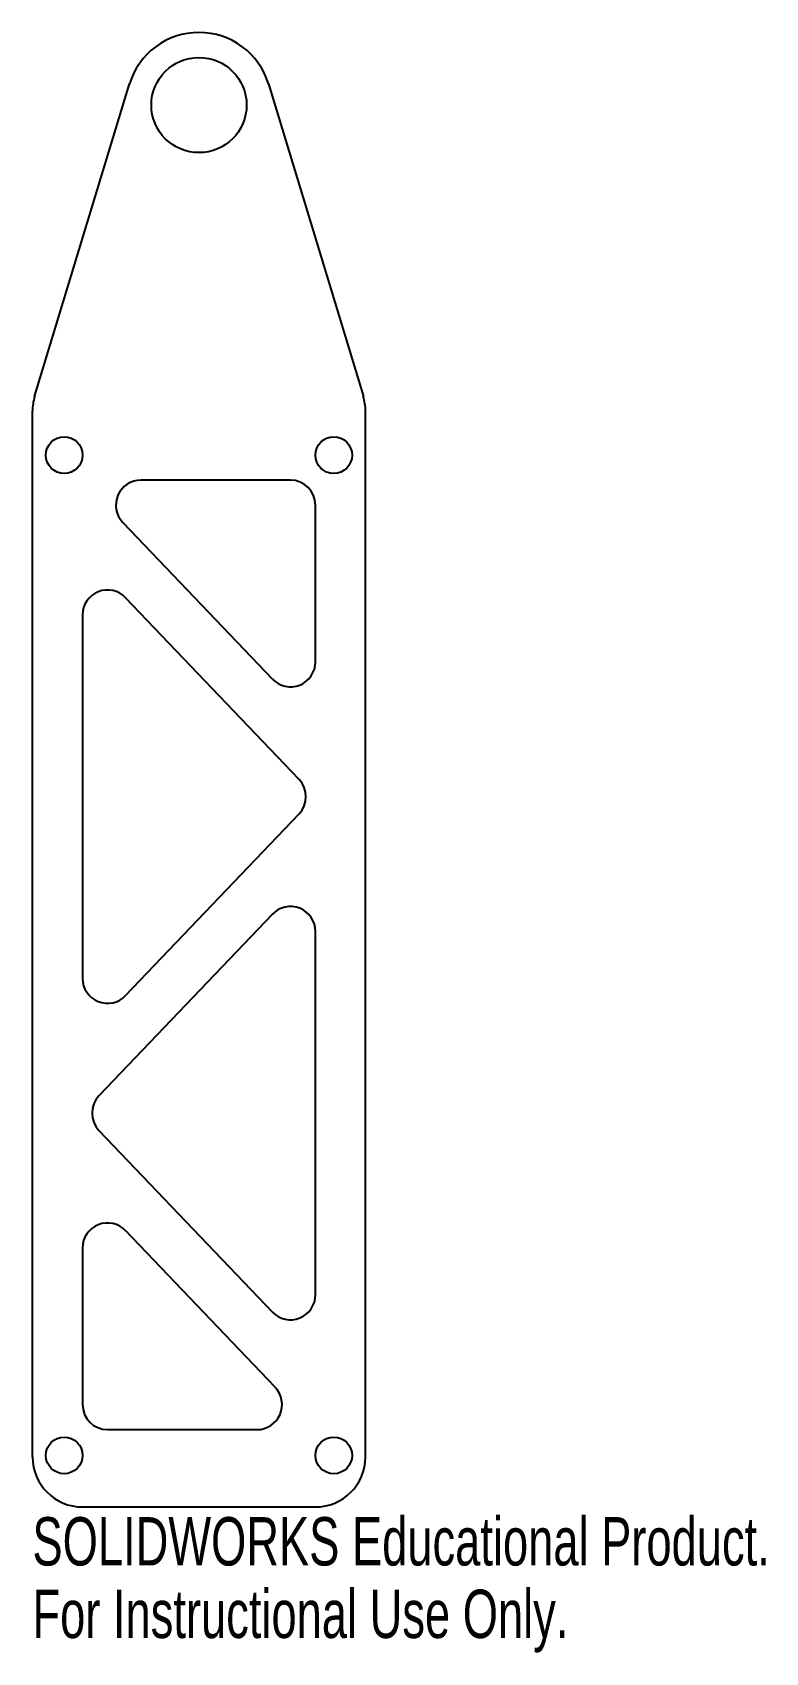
# Model space of a CAD drawing. Header units: millimetres. Extents: x -17 to 57, y -120 to 42.
import ezdxf

# ---------------------------------------------------------------- set-up
doc = ezdxf.new("R2010")
doc.units = ezdxf.units.MM
doc.styles.add('SLDTEXTSTYLE0', font='TXT', dxfattribs={"width": 0.7})

msp = doc.modelspace()

# ---------------------------------------------------------------- linework, layer by layer
at = {"color": 7, "linetype": 'Continuous', "lineweight": 25}
for p, q in [((-16.43, 5.86), (-6.95, 37.11)), ((6.95, 37.11), (16.43, 5.86)), ((-16.64, -100.15), (-16.64, 4.41)), ((16.64, -100.15), (16.64, 4.41)), ((9.14, -2.5), (-5.8, -2.5)), ((11.64, -20.66), (11.64, -5)), ((-7.61, -6.73), (7.34, -22.39)), ((10, -32.41), (-7.34, -14.25)), ((-11.64, -15.98), (-11.64, -52.3)), ((-7.34, -54.03), (10, -35.87)), ((7.34, -45.89), (-10, -64.05)), ((11.64, -83.94), (11.64, -47.62)), ((-10, -67.51), (7.34, -85.67)), ((7.61, -93.19), (-7.34, -77.53)), ((-11.64, -79.26), (-11.64, -94.92)), ((-9.14, -97.42), (5.8, -97.42)), ((-11.64, -105.15), (11.64, -105.15))]:
    msp.add_line(p, q, dxfattribs=at)
for centre, radius in [((0, 35), 4.76), ((-13.47, 0), 1.83), ((13.47, 0), 1.83), ((-13.47, -100), 1.83), ((13.47, -100), 1.83)]:
    msp.add_circle(centre, radius, dxfattribs=at)
for centre, radius, start, end in [((0, 35), 7.26, 16.8763, 163.1237), ((-11.64, 4.41), 5, 163.1237, 180), ((11.64, 4.41), 5, 0, 16.8763), ((-5.8, -5), 2.5, 90, 223.6682), ((9.14, -5), 2.5, 0, 90), ((-9.14, -15.98), 2.5, 43.6682, 180), ((9.14, -20.66), 2.5, 223.6682, 0), ((8.19, -34.14), 2.5, 316.3318, 43.6682), ((9.14, -47.62), 2.5, 0, 136.3318), ((-9.14, -52.3), 2.5, 180, 316.3318), ((-8.19, -65.78), 2.5, 136.3318, 223.6682), ((-9.14, -79.26), 2.5, 43.6682, 180), ((9.14, -83.94), 2.5, 223.6682, 0), ((5.8, -94.92), 2.5, 270, 43.6682), ((-9.14, -94.92), 2.5, 180, 270), ((-11.64, -100.15), 5, 180, 270), ((11.64, -100.15), 5, 270, 0)]:
    msp.add_arc(centre, radius, start, end, dxfattribs=at)

# ---------------------------------------------------------------- texts
at = {"color": 7, "linetype": 'Continuous', "char_height": 4.8336, "attachment_point": 1, "style": 'SLDTEXTSTYLE0'}
for s, insert in [('SOLIDWORKS Educational Product.', (-16.64, -106.17)), ('For Instructional Use Only.', (-16.64, -113.42))]:
    msp.add_mtext(s, dxfattribs=dict(at, insert=insert))

doc.saveas('drawing.dxf')
